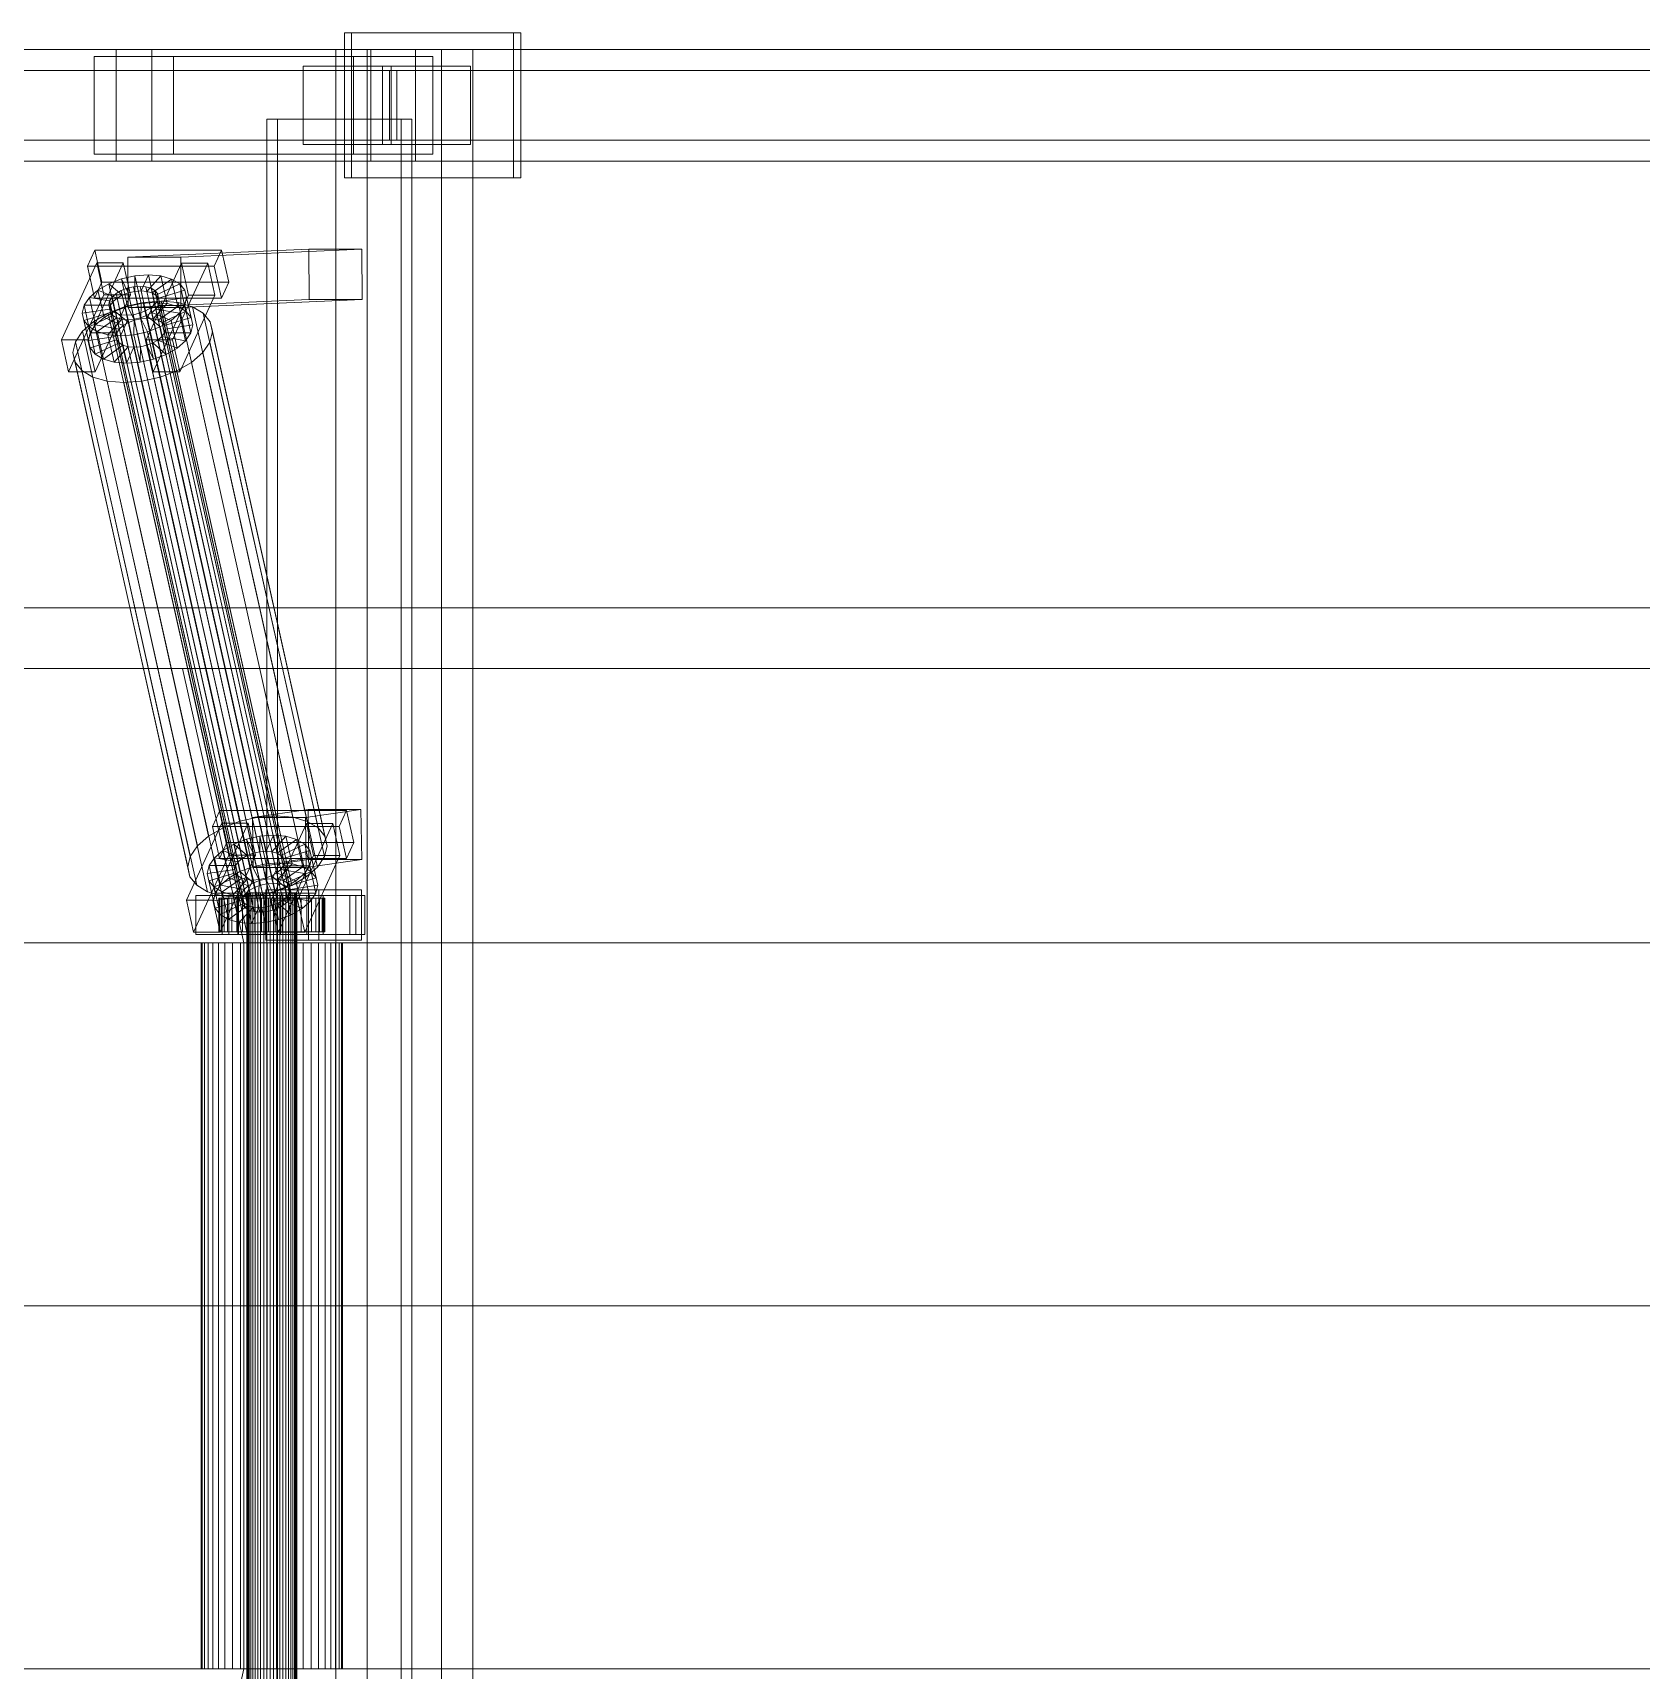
# Model space of a CAD drawing. Header units: millimetres. Extents: x -1970 to 34302, y -65268 to 6837.
# Drawn here: x 4577 to 5153, y -18130 to -17544 of the extents above; entities that cross this region are included whole.
import ezdxf

# ---------------------------------------------------------------- set-up
doc = ezdxf.new("R2010")
doc.units = ezdxf.units.MM
doc.layers.add('superior_C01', color=7, linetype='Continuous', lineweight=0)

msp = doc.modelspace()

# ---------------------------------------------------------------- linework, layer by layer
at = {"layer": 'superior_C01'}
for p, q in [((4749.163, -17544), (4688.532, -17544)), ((4688.532, -17544), (4688.532, -17596)), ((4691.093, -17544), (4688.532, -17544)), ((4691.093, -17596), (4691.093, -17544)), ((4691.093, -17544), (4751.724, -17544)), ((4749.163, -17596), (4749.163, -17544)), ((4749.163, -17544), (4751.724, -17544)), ((4751.724, -17544), (4751.724, -17596)), ((4606.765, -17550), (3469.935, -17550)), ((3482.742, -17550), (4619.572, -17550)), ((4698.015, -17550), (3561.184, -17550)), ((3577.193, -17550), (4714.024, -17550)), ((4627.379, -17552.5), (4598.958, -17552.5)), ((4598.958, -17552.5), (4598.958, -17587.5)), ((4691.809, -17552.5), (4598.958, -17552.5)), ((4606.765, -17550), (4606.765, -17590)), ((4619.572, -17550), (4606.765, -17550)), ((5743.596, -17550), (4606.765, -17550)), ((4619.572, -17590), (4619.572, -17550)), ((4619.572, -17550), (5756.402, -17550)), ((4627.379, -17587.5), (4627.379, -17552.5)), ((4627.379, -17552.5), (4720.23, -17552.5)), ((4723.366, -17550), (4685.471, -17550)), ((4685.471, -17550), (4685.471, -18450)), ((4696.677, -17550), (4685.471, -17550)), ((4691.809, -17587.5), (4691.809, -17552.5)), ((4691.809, -17552.5), (4720.23, -17552.5)), ((4696.677, -18450), (4696.677, -17550)), ((4696.677, -17550), (4734.572, -17550)), ((4698.015, -17550), (4698.015, -17590)), ((4714.024, -17550), (4698.015, -17550)), ((5834.845, -17550), (4698.015, -17550)), ((4714.024, -17590), (4714.024, -17550)), ((4714.024, -17550), (5850.854, -17550)), ((4720.23, -17552.5), (4720.23, -17587.5)), ((4723.366, -18450), (4723.366, -17550)), ((4723.366, -17550), (4734.572, -17550)), ((4734.572, -17550), (4734.572, -18450)), ((4704.689, -17557.5), (3475.008, -17557.5)), ((3477.668, -17557.5), (4707.349, -17557.5)), ((4702.251, -17556), (4673.83, -17556)), ((4673.83, -17556), (4673.83, -17584)), ((4705.277, -17556), (4673.83, -17556)), ((4698.013, -17557.5), (4714.026, -17557.5)), ((4698.013, -17582.5), (4698.013, -17557.5)), ((5741.993, -17557.5), (4698.013, -17557.5)), ((4702.251, -17584), (4702.251, -17556)), ((4702.251, -17556), (4733.698, -17556)), ((4704.689, -17557.5), (4704.689, -17582.5)), ((4707.349, -17557.5), (4704.689, -17557.5)), ((4705.277, -17584), (4705.277, -17556)), ((4705.277, -17556), (4733.698, -17556)), ((4707.349, -17582.5), (4707.349, -17557.5)), ((4714.026, -17557.5), (4714.026, -17582.5)), ((4714.026, -17557.5), (5758.005, -17557.5)), ((4733.698, -17556), (4733.698, -17584)), ((4708.902, -17575), (4660.776, -17575)), ((4660.776, -17575), (4660.776, -18425)), ((4664.618, -17575), (4660.776, -17575)), ((4664.618, -18425), (4664.618, -17575)), ((4664.618, -17575), (4712.744, -17575)), ((4708.902, -18425), (4708.902, -17575)), ((4708.902, -17575), (4712.744, -17575)), ((4712.744, -17575), (4712.744, -18425)), ((3475.008, -17582.5), (4704.689, -17582.5)), ((3477.668, -17582.5), (4707.349, -17582.5)), ((4714.026, -17582.5), (4698.013, -17582.5)), ((4698.013, -17582.5), (5741.993, -17582.5)), ((4704.689, -17582.5), (4707.349, -17582.5)), ((4714.026, -17582.5), (5758.005, -17582.5)), ((4598.958, -17587.5), (4627.379, -17587.5)), ((4691.809, -17587.5), (4598.958, -17587.5)), ((4720.23, -17587.5), (4627.379, -17587.5)), ((4673.83, -17584), (4702.251, -17584)), ((4673.83, -17584), (4705.277, -17584)), ((4720.23, -17587.5), (4691.809, -17587.5)), ((4733.698, -17584), (4702.251, -17584)), ((4733.698, -17584), (4705.277, -17584)), ((3469.935, -17590), (4606.765, -17590)), ((3482.742, -17590), (4619.572, -17590)), ((3561.184, -17590), (4698.015, -17590)), ((3577.193, -17590), (4714.024, -17590)), ((4606.765, -17590), (4619.572, -17590)), ((4606.765, -17590), (5743.596, -17590)), ((4619.572, -17590), (5756.402, -17590)), ((4698.015, -17590), (4714.024, -17590)), ((4698.015, -17590), (5834.845, -17590)), ((4714.024, -17590), (5850.854, -17590)), ((4688.532, -17596), (4749.163, -17596)), ((4688.532, -17596), (4691.093, -17596)), ((4751.724, -17596), (4691.093, -17596)), ((4751.724, -17596), (4749.163, -17596)), ((4599.118, -17621.857), (4596.489, -17627.592)), ((4601.676, -17633.325), (4599.118, -17621.857)), ((4599.118, -17621.857), (4644.592, -17621.914)), ((4675.866, -17621.488), (4610.99, -17624.356)), ((4629.937, -17624.356), (4694.813, -17621.488)), ((4641.962, -17627.65), (4644.592, -17621.914)), ((4644.592, -17621.914), (4647.15, -17633.382)), ((4675.947, -17639.486), (4675.866, -17621.488)), ((4675.866, -17621.488), (4694.813, -17621.488)), ((4694.813, -17621.488), (4694.894, -17639.486)), ((4599.857, -17626.449), (4587.237, -17653.98)), ((4641.962, -17627.65), (4596.489, -17627.592)), ((4596.489, -17627.592), (4599.047, -17639.061)), ((4596.71, -17653.992), (4609.331, -17626.461)), ((4602.415, -17637.917), (4599.857, -17626.449)), ((4599.857, -17626.449), (4609.331, -17626.461)), ((4609.331, -17626.461), (4611.889, -17637.929)), ((4629.937, -17624.356), (4610.99, -17624.356)), ((4610.99, -17624.356), (4611.072, -17642.354)), ((4630.173, -17626.487), (4617.552, -17654.019)), ((4627.026, -17654.031), (4639.646, -17626.499)), ((4630.019, -17642.354), (4629.937, -17624.356)), ((4632.731, -17637.955), (4630.173, -17626.487)), ((4630.173, -17626.487), (4639.646, -17626.499)), ((4639.646, -17626.499), (4642.204, -17637.967)), ((4644.52, -17639.118), (4641.962, -17627.65)), ((4599.047, -17639.061), (4601.676, -17633.325)), ((4600.271, -17636.164), (4604.166, -17633.91)), ((4647.15, -17633.382), (4601.676, -17633.325)), ((4604.166, -17633.91), (4608.688, -17632.183)), ((4604.166, -17633.91), (4609.006, -17637.975)), ((4606.358, -17643.74), (4604.166, -17633.91)), ((4608.64, -17636.336), (4610.782, -17635.518)), ((4608.688, -17632.183), (4613.528, -17631.1)), ((4608.688, -17632.183), (4611.147, -17637.157)), ((4610.88, -17642.013), (4608.688, -17632.183)), ((4610.782, -17635.518), (4613.075, -17635.005)), ((4658.471, -17849.317), (4610.782, -17635.518)), ((4613.075, -17635.005), (4615.362, -17634.832)), ((4660.764, -17848.804), (4613.075, -17635.005)), ((4613.528, -17631.1), (4613.44, -17636.643)), ((4613.528, -17631.1), (4618.357, -17630.735)), ((4615.72, -17640.93), (4613.528, -17631.1)), ((4615.362, -17634.832), (4617.488, -17635.011)), ((4663.051, -17848.631), (4615.362, -17634.832)), ((4618.357, -17630.735), (4615.728, -17636.47)), ((4617.488, -17635.011), (4619.308, -17635.529)), ((4665.177, -17848.809), (4617.488, -17635.011)), ((4622.845, -17631.112), (4617.854, -17636.649)), ((4620.549, -17640.564), (4618.357, -17630.735)), ((4618.357, -17630.735), (4622.845, -17631.112)), ((4619.308, -17635.529), (4620.698, -17636.352)), ((4666.997, -17849.328), (4619.308, -17635.529)), ((4626.687, -17632.206), (4619.674, -17637.167)), ((4629.621, -17633.943), (4621.063, -17637.99)), ((4625.038, -17640.942), (4622.845, -17631.112)), ((4622.845, -17631.112), (4626.687, -17632.206)), ((4628.88, -17642.036), (4626.687, -17632.206)), ((4626.687, -17632.206), (4629.621, -17633.943)), ((4631.814, -17643.772), (4629.621, -17633.943)), ((4629.621, -17633.943), (4631.447, -17636.203)), ((4647.15, -17633.382), (4644.52, -17639.118)), ((4589.795, -17665.449), (4602.415, -17637.917)), ((4594.682, -17644.431), (4595.361, -17641.61)), ((4595.361, -17641.61), (4597.268, -17638.79)), ((4595.361, -17641.61), (4604.835, -17641.622)), ((4597.554, -17651.44), (4595.361, -17641.61)), ((4597.268, -17638.79), (4600.271, -17636.164)), ((4597.268, -17638.79), (4605.738, -17640.286)), ((4599.46, -17648.62), (4597.268, -17638.79)), ((4599.047, -17639.061), (4644.52, -17639.118)), ((4611.889, -17637.929), (4599.268, -17665.461)), ((4600.271, -17636.164), (4607.16, -17639.042)), ((4602.463, -17645.994), (4600.271, -17636.164)), ((4611.889, -17637.929), (4602.415, -17637.917)), ((4604.148, -17641.32), (4604.47, -17639.983)), ((4604.429, -17642.566), (4604.148, -17641.32)), ((4651.837, -17855.119), (4604.148, -17641.32)), ((4604.47, -17639.983), (4605.373, -17638.648)), ((4652.159, -17853.782), (4604.47, -17639.983)), ((4604.835, -17641.622), (4604.513, -17642.958)), ((4605.738, -17640.286), (4604.835, -17641.622)), ((4604.835, -17641.622), (4607.028, -17651.452)), ((4605.373, -17638.648), (4606.795, -17637.404)), ((4653.062, -17852.446), (4605.373, -17638.648)), ((4607.16, -17639.042), (4605.738, -17640.286)), ((4605.738, -17640.286), (4607.931, -17650.116)), ((4606.795, -17637.404), (4608.64, -17636.336)), ((4654.484, -17851.202), (4606.795, -17637.404)), ((4609.006, -17637.975), (4607.16, -17639.042)), ((4607.16, -17639.042), (4609.353, -17648.872)), ((4656.329, -17850.135), (4608.64, -17636.336)), ((4611.147, -17637.157), (4609.006, -17637.975)), ((4609.006, -17637.975), (4611.198, -17647.804)), ((4610.037, -17642.107), (4616.507, -17640.659)), ((4615.72, -17640.93), (4610.88, -17642.013)), ((4675.947, -17639.486), (4611.072, -17642.354)), ((4613.44, -17636.643), (4611.147, -17637.157)), ((4611.147, -17637.157), (4613.34, -17646.986)), ((4615.728, -17636.47), (4613.44, -17636.643)), ((4613.44, -17636.643), (4615.633, -17646.473)), ((4615.633, -17646.473), (4615.72, -17640.93)), ((4620.549, -17640.564), (4615.72, -17640.93)), ((4615.728, -17636.47), (4617.92, -17646.3)), ((4617.854, -17636.649), (4615.728, -17636.47)), ((4616.507, -17640.659), (4622.963, -17640.17)), ((4657.619, -17824.968), (4616.507, -17640.659)), ((4617.854, -17636.649), (4620.046, -17646.479)), ((4619.674, -17637.167), (4617.854, -17636.649)), ((4617.92, -17646.3), (4620.549, -17640.564)), ((4620.619, -17641.341), (4619.197, -17642.585)), ((4619.674, -17637.167), (4621.866, -17646.997)), ((4621.063, -17637.99), (4619.674, -17637.167)), ((4620.046, -17646.479), (4625.038, -17640.942)), ((4620.11, -17665.487), (4632.731, -17637.955)), ((4625.038, -17640.942), (4620.549, -17640.564)), ((4621.522, -17640.005), (4620.619, -17641.341)), ((4668.308, -17855.139), (4620.619, -17641.341)), ((4620.698, -17636.352), (4621.563, -17637.422)), ((4668.387, -17850.15), (4620.698, -17636.352)), ((4620.985, -17642.979), (4621.887, -17641.643)), ((4621.063, -17637.99), (4623.256, -17647.82)), ((4621.928, -17639.061), (4621.063, -17637.99)), ((4621.844, -17638.668), (4621.522, -17640.005)), ((4621.522, -17640.005), (4669.211, -17853.804)), ((4621.563, -17637.422), (4621.844, -17638.668)), ((4669.252, -17851.221), (4621.563, -17637.422)), ((4669.533, -17852.467), (4621.844, -17638.668)), ((4621.887, -17641.643), (4622.209, -17640.307)), ((4621.887, -17641.643), (4631.361, -17641.655)), ((4624.08, -17651.473), (4621.887, -17641.643)), ((4631.447, -17636.203), (4621.928, -17639.061)), ((4621.928, -17639.061), (4624.121, -17648.891)), ((4622.209, -17640.307), (4621.928, -17639.061)), ((4632.041, -17638.834), (4622.209, -17640.307)), ((4622.209, -17640.307), (4624.402, -17650.137)), ((4622.963, -17640.17), (4628.963, -17640.674)), ((4664.074, -17824.479), (4622.963, -17640.17)), ((4628.88, -17642.036), (4625.038, -17640.942)), ((4628.963, -17640.674), (4634.1, -17642.137)), ((4670.075, -17824.984), (4628.963, -17640.674)), ((4631.361, -17641.655), (4629.455, -17644.475)), ((4642.204, -17637.967), (4629.584, -17665.499)), ((4694.894, -17639.486), (4630.019, -17642.354)), ((4632.041, -17638.834), (4631.361, -17641.655)), ((4631.361, -17641.655), (4633.554, -17651.485)), ((4633.64, -17646.033), (4631.447, -17636.203)), ((4631.447, -17636.203), (4632.041, -17638.834)), ((4634.233, -17648.664), (4632.041, -17638.834)), ((4642.204, -17637.967), (4632.731, -17637.955)), ((4694.894, -17639.486), (4675.947, -17639.486)), ((4594.682, -17644.431), (4604.513, -17642.958)), ((4595.275, -17647.062), (4594.682, -17644.431)), ((4596.874, -17654.261), (4594.682, -17644.431)), ((4594.77, -17650.939), (4598.785, -17647.428)), ((4595.275, -17647.062), (4604.794, -17644.204)), ((4597.101, -17649.322), (4595.275, -17647.062)), ((4597.468, -17656.892), (4595.275, -17647.062)), ((4597.101, -17649.322), (4605.659, -17645.275)), ((4598.785, -17647.428), (4603.992, -17644.416)), ((4639.896, -17831.737), (4598.785, -17647.428)), ((4602.463, -17645.994), (4599.46, -17648.62)), ((4600.035, -17651.059), (4607.049, -17646.098)), ((4606.358, -17643.74), (4602.463, -17645.994)), ((4609.353, -17648.872), (4602.463, -17645.994)), ((4603.877, -17652.153), (4608.869, -17646.616)), ((4603.992, -17644.416), (4610.037, -17642.107)), ((4645.103, -17828.725), (4603.992, -17644.416)), ((4605.294, -17643.637), (4604.429, -17642.566)), ((4652.118, -17856.365), (4604.429, -17642.566)), ((4604.513, -17642.958), (4604.794, -17644.204)), ((4604.513, -17642.958), (4606.706, -17652.788)), ((4604.794, -17644.204), (4605.659, -17645.275)), ((4604.794, -17644.204), (4606.987, -17654.034)), ((4606.683, -17644.459), (4605.294, -17643.637)), ((4652.983, -17857.435), (4605.294, -17643.637)), ((4605.659, -17645.275), (4607.049, -17646.098)), ((4605.659, -17645.275), (4607.852, -17655.105)), ((4610.88, -17642.013), (4606.358, -17643.74)), ((4611.198, -17647.804), (4606.358, -17643.74)), ((4608.503, -17644.978), (4606.683, -17644.459)), ((4654.373, -17858.258), (4606.683, -17644.459)), ((4607.049, -17646.098), (4608.869, -17646.616)), ((4607.049, -17646.098), (4609.241, -17655.927)), ((4608.366, -17652.53), (4610.995, -17646.795)), ((4610.63, -17645.156), (4608.503, -17644.978)), ((4656.193, -17858.776), (4608.503, -17644.978)), ((4608.869, -17646.616), (4610.995, -17646.795)), ((4608.869, -17646.616), (4611.061, -17656.446)), ((4651.148, -17826.416), (4610.037, -17642.107)), ((4612.917, -17644.983), (4610.63, -17645.156)), ((4658.319, -17858.955), (4610.63, -17645.156)), ((4613.34, -17646.986), (4610.88, -17642.013)), ((4610.995, -17646.795), (4613.282, -17646.622)), ((4610.995, -17646.795), (4613.188, -17656.624)), ((4611.072, -17642.354), (4630.019, -17642.354)), ((4611.198, -17647.804), (4613.34, -17646.986)), ((4615.21, -17644.47), (4612.917, -17644.983)), ((4660.606, -17858.782), (4612.917, -17644.983)), ((4613.195, -17652.165), (4613.282, -17646.622)), ((4613.282, -17646.622), (4615.575, -17646.108)), ((4613.282, -17646.622), (4615.475, -17656.451)), ((4613.34, -17646.986), (4615.633, -17646.473)), ((4617.352, -17643.652), (4615.21, -17644.47)), ((4662.899, -17858.269), (4615.21, -17644.47)), ((4615.575, -17646.108), (4617.717, -17645.29)), ((4618.035, -17651.082), (4615.575, -17646.108)), ((4615.575, -17646.108), (4617.768, -17655.938)), ((4615.633, -17646.473), (4617.92, -17646.3)), ((4619.197, -17642.585), (4617.352, -17643.652)), ((4665.041, -17857.451), (4617.352, -17643.652)), ((4617.717, -17645.29), (4619.562, -17644.223)), ((4622.557, -17649.355), (4617.717, -17645.29)), ((4617.717, -17645.29), (4619.91, -17655.12)), ((4617.92, -17646.3), (4620.046, -17646.479)), ((4666.886, -17856.383), (4619.197, -17642.585)), ((4619.562, -17644.223), (4620.985, -17642.979)), ((4626.452, -17647.101), (4619.562, -17644.223)), ((4619.562, -17644.223), (4621.755, -17654.053)), ((4620.046, -17646.479), (4621.866, -17646.997)), ((4629.455, -17644.475), (4620.985, -17642.979)), ((4620.985, -17642.979), (4623.177, -17652.809)), ((4621.866, -17646.997), (4628.88, -17642.036)), ((4621.866, -17646.997), (4623.256, -17647.82)), ((4626.452, -17647.101), (4622.557, -17649.355)), ((4623.256, -17647.82), (4631.814, -17643.772)), ((4624.121, -17648.891), (4633.64, -17646.033)), ((4629.455, -17644.475), (4626.452, -17647.101)), ((4628.644, -17656.931), (4626.452, -17647.101)), ((4631.814, -17643.772), (4628.88, -17642.036)), ((4631.647, -17654.305), (4629.455, -17644.475)), ((4633.64, -17646.033), (4631.814, -17643.772)), ((4634.233, -17648.664), (4633.64, -17646.033)), ((4634.1, -17642.137), (4638.022, -17644.459)), ((4675.211, -17826.446), (4634.1, -17642.137)), ((4638.022, -17644.459), (4640.463, -17647.481)), ((4679.133, -17828.768), (4638.022, -17644.459)), ((4640.463, -17647.481), (4641.256, -17650.998)), ((4681.574, -17831.79), (4640.463, -17647.481)), ((4592.222, -17654.709), (4594.77, -17650.939)), ((4635.882, -17835.248), (4594.77, -17650.939)), ((4597.554, -17651.44), (4596.874, -17654.261)), ((4606.706, -17652.788), (4596.874, -17654.261)), ((4600.035, -17651.059), (4597.101, -17649.322)), ((4599.294, -17659.152), (4597.101, -17649.322)), ((4599.46, -17648.62), (4597.554, -17651.44)), ((4607.028, -17651.452), (4597.554, -17651.44)), ((4607.931, -17650.116), (4599.46, -17648.62)), ((4603.877, -17652.153), (4600.035, -17651.059)), ((4602.228, -17660.889), (4600.035, -17651.059)), ((4608.366, -17652.53), (4603.877, -17652.153)), ((4606.07, -17661.983), (4603.877, -17652.153)), ((4606.706, -17652.788), (4607.028, -17651.452)), ((4606.987, -17654.034), (4606.706, -17652.788)), ((4607.028, -17651.452), (4607.931, -17650.116)), ((4607.931, -17650.116), (4609.353, -17648.872)), ((4613.195, -17652.165), (4608.366, -17652.53)), ((4610.558, -17662.36), (4608.366, -17652.53)), ((4609.353, -17648.872), (4611.198, -17647.804)), ((4618.035, -17651.082), (4613.195, -17652.165)), ((4615.387, -17661.995), (4613.195, -17652.165)), ((4622.557, -17649.355), (4618.035, -17651.082)), ((4620.228, -17660.912), (4618.035, -17651.082)), ((4623.177, -17652.809), (4621.755, -17654.053)), ((4624.749, -17659.184), (4622.557, -17649.355)), ((4624.08, -17651.473), (4623.177, -17652.809)), ((4623.177, -17652.809), (4631.647, -17654.305)), ((4623.256, -17647.82), (4624.121, -17648.891)), ((4624.402, -17650.137), (4624.08, -17651.473)), ((4633.554, -17651.485), (4624.08, -17651.473)), ((4624.121, -17648.891), (4624.402, -17650.137)), ((4624.402, -17650.137), (4634.233, -17648.664)), ((4631.647, -17654.305), (4633.554, -17651.485)), ((4633.554, -17651.485), (4634.233, -17648.664)), ((4641.256, -17650.998), (4640.348, -17654.769)), ((4682.368, -17835.307), (4641.256, -17650.998)), ((4596.71, -17653.992), (4587.237, -17653.98)), ((4587.237, -17653.98), (4589.795, -17665.449)), ((4591.313, -17658.48), (4592.222, -17654.709)), ((4592.107, -17661.997), (4591.313, -17658.48)), ((4632.425, -17842.789), (4591.313, -17658.48)), ((4633.333, -17839.018), (4592.222, -17654.709)), ((4599.268, -17665.461), (4596.71, -17653.992)), ((4596.874, -17654.261), (4597.468, -17656.892)), ((4606.987, -17654.034), (4597.468, -17656.892)), ((4597.468, -17656.892), (4599.294, -17659.152)), ((4607.852, -17655.105), (4599.294, -17659.152)), ((4599.294, -17659.152), (4602.228, -17660.889)), ((4609.241, -17655.927), (4602.228, -17660.889)), ((4611.061, -17656.446), (4606.07, -17661.983)), ((4607.852, -17655.105), (4606.987, -17654.034)), ((4609.241, -17655.927), (4607.852, -17655.105)), ((4611.061, -17656.446), (4609.241, -17655.927)), ((4613.188, -17656.624), (4610.558, -17662.36)), ((4613.188, -17656.624), (4611.061, -17656.446)), ((4615.475, -17656.451), (4613.188, -17656.624)), ((4615.475, -17656.451), (4615.387, -17661.995)), ((4617.768, -17655.938), (4615.475, -17656.451)), ((4627.026, -17654.031), (4617.552, -17654.019)), ((4617.552, -17654.019), (4620.11, -17665.487)), ((4619.91, -17655.12), (4617.768, -17655.938)), ((4617.768, -17655.938), (4620.228, -17660.912)), ((4621.755, -17654.053), (4619.91, -17655.12)), ((4619.91, -17655.12), (4624.749, -17659.184)), ((4620.228, -17660.912), (4624.749, -17659.184)), ((4621.755, -17654.053), (4628.644, -17656.931)), ((4624.749, -17659.184), (4628.644, -17656.931)), ((4629.584, -17665.499), (4627.026, -17654.031)), ((4628.644, -17656.931), (4631.647, -17654.305)), ((4637.799, -17658.539), (4633.785, -17662.05)), ((4640.348, -17654.769), (4637.799, -17658.539)), ((4678.911, -17842.848), (4637.799, -17658.539)), ((4640.348, -17654.769), (4681.459, -17839.078)), ((4594.548, -17665.019), (4592.107, -17661.997)), ((4633.218, -17846.306), (4592.107, -17661.997)), ((4598.47, -17667.341), (4594.548, -17665.019)), ((4635.659, -17849.328), (4594.548, -17665.019)), ((4602.228, -17660.889), (4606.07, -17661.983)), ((4606.07, -17661.983), (4610.558, -17662.36)), ((4610.558, -17662.36), (4615.387, -17661.995)), ((4615.387, -17661.995), (4620.228, -17660.912)), ((4628.578, -17665.062), (4622.533, -17667.371)), ((4633.785, -17662.05), (4628.578, -17665.062)), ((4669.689, -17849.371), (4628.578, -17665.062)), ((4674.896, -17846.359), (4633.785, -17662.05)), ((4589.795, -17665.449), (4599.268, -17665.461)), ((4603.606, -17668.803), (4598.47, -17667.341)), ((4639.581, -17851.65), (4598.47, -17667.341)), ((4609.607, -17669.308), (4603.606, -17668.803)), ((4644.718, -17853.113), (4603.606, -17668.803)), ((4616.062, -17668.819), (4609.607, -17669.308)), ((4650.718, -17853.617), (4609.607, -17669.308)), ((4622.533, -17667.371), (4616.062, -17668.819)), ((4657.173, -17853.128), (4616.062, -17668.819)), ((4620.11, -17665.487), (4629.584, -17665.499)), ((4663.644, -17851.68), (4622.533, -17667.371)), ((2012.494, -17750), (11002.451, -17750)), ((11004.06, -17750), (2014.103, -17750)), ((3701.638, -17771.702), (4630.585, -17771.702)), ((4632.496, -17771.702), (3703.55, -17771.702)), ((4630.585, -17771.702), (4652.511, -17870)), ((4630.585, -17771.702), (4632.496, -17771.702)), ((4630.585, -17771.702), (5559.532, -17771.702)), ((4654.422, -17870), (4632.496, -17771.702)), ((5561.443, -17771.702), (4632.496, -17771.702)), ((4643.884, -17822.549), (4641.255, -17828.285)), ((4646.442, -17834.017), (4643.884, -17822.549)), ((4643.884, -17822.549), (4689.357, -17822.606)), ((4675.547, -17822.189), (4655.664, -17825.057)), ((4674.611, -17825.057), (4694.493, -17822.189)), ((4675.813, -17840.17), (4675.547, -17822.189)), ((4675.547, -17822.189), (4694.493, -17822.189)), ((4686.728, -17828.342), (4689.357, -17822.606)), ((4689.357, -17822.606), (4691.915, -17834.074)), ((4694.493, -17822.189), (4694.759, -17840.17)), ((4644.623, -17827.141), (4632.003, -17854.673)), ((4645.103, -17828.725), (4639.896, -17831.737)), ((4686.728, -17828.342), (4641.255, -17828.285)), ((4641.255, -17828.285), (4643.813, -17839.753)), ((4641.476, -17854.685), (4654.096, -17827.153)), ((4647.181, -17838.609), (4644.623, -17827.141)), ((4644.623, -17827.141), (4654.096, -17827.153)), ((4651.148, -17826.416), (4645.103, -17828.725)), ((4657.619, -17824.968), (4651.148, -17826.416)), ((4654.096, -17827.153), (4656.654, -17838.621)), ((4674.611, -17825.057), (4655.664, -17825.057)), ((4655.664, -17825.057), (4655.93, -17843.038)), ((4664.074, -17824.479), (4657.619, -17824.968)), ((4674.938, -17827.179), (4662.318, -17854.711)), ((4670.075, -17824.984), (4664.074, -17824.479)), ((4675.211, -17826.446), (4670.075, -17824.984)), ((4671.792, -17854.723), (4684.412, -17827.191)), ((4674.877, -17843.038), (4674.611, -17825.057)), ((4677.496, -17838.647), (4674.938, -17827.179)), ((4674.938, -17827.179), (4684.412, -17827.191)), ((4679.133, -17828.768), (4675.211, -17826.446)), ((4681.574, -17831.79), (4679.133, -17828.768)), ((4684.412, -17827.191), (4686.97, -17838.659)), ((4689.286, -17839.81), (4686.728, -17828.342)), ((4635.882, -17835.248), (4633.333, -17839.018)), ((4639.896, -17831.737), (4635.882, -17835.248)), ((4643.813, -17839.753), (4646.442, -17834.017)), ((4645.036, -17836.856), (4648.932, -17834.603)), ((4691.915, -17834.074), (4646.442, -17834.017)), ((4648.932, -17834.603), (4653.453, -17832.875)), ((4648.932, -17834.603), (4653.771, -17838.667)), ((4651.124, -17844.433), (4648.932, -17834.603)), ((4653.453, -17832.875), (4658.294, -17831.792)), ((4653.453, -17832.875), (4655.913, -17837.849)), ((4655.646, -17842.705), (4653.453, -17832.875)), ((4658.294, -17831.792), (4658.206, -17837.336)), ((4658.294, -17831.792), (4663.122, -17831.427)), ((4660.486, -17841.622), (4658.294, -17831.792)), ((4663.122, -17831.427), (4660.493, -17837.163)), ((4667.611, -17831.804), (4662.619, -17837.341)), ((4665.315, -17841.257), (4663.122, -17831.427)), ((4663.122, -17831.427), (4667.611, -17831.804)), ((4671.453, -17832.898), (4664.439, -17837.86)), ((4674.387, -17834.635), (4665.829, -17838.682)), ((4669.804, -17841.634), (4667.611, -17831.804)), ((4667.611, -17831.804), (4671.453, -17832.898)), ((4673.646, -17842.728), (4671.453, -17832.898)), ((4671.453, -17832.898), (4674.387, -17834.635)), ((4676.58, -17844.465), (4674.387, -17834.635)), ((4674.387, -17834.635), (4676.213, -17836.895)), ((4681.459, -17839.078), (4682.368, -17835.307)), ((4682.368, -17835.307), (4681.574, -17831.79)), ((4691.915, -17834.074), (4689.286, -17839.81)), ((4633.333, -17839.018), (4632.425, -17842.789)), ((4634.561, -17866.141), (4647.181, -17838.609)), ((4640.127, -17842.302), (4642.033, -17839.482)), ((4642.033, -17839.482), (4645.036, -17836.856)), ((4642.033, -17839.482), (4650.504, -17840.978)), ((4644.226, -17849.312), (4642.033, -17839.482)), ((4643.813, -17839.753), (4689.286, -17839.81)), ((4656.654, -17838.621), (4644.034, -17866.153)), ((4645.036, -17836.856), (4651.926, -17839.734)), ((4647.229, -17846.686), (4645.036, -17836.856)), ((4656.654, -17838.621), (4647.181, -17838.609)), ((4650.504, -17840.978), (4649.601, -17842.314)), ((4651.926, -17839.734), (4650.504, -17840.978)), ((4650.504, -17840.978), (4652.696, -17850.808)), ((4653.771, -17838.667), (4651.926, -17839.734)), ((4651.926, -17839.734), (4654.119, -17849.564)), ((4655.913, -17837.849), (4653.771, -17838.667)), ((4653.771, -17838.667), (4655.964, -17848.497)), ((4658.206, -17837.336), (4655.913, -17837.849)), ((4655.913, -17837.849), (4658.106, -17847.679)), ((4675.813, -17840.17), (4655.93, -17843.038)), ((4660.493, -17837.163), (4658.206, -17837.336)), ((4658.206, -17837.336), (4660.398, -17847.165)), ((4665.315, -17841.257), (4660.486, -17841.622)), ((4660.493, -17837.163), (4662.686, -17846.992)), ((4662.619, -17837.341), (4660.493, -17837.163)), ((4662.619, -17837.341), (4664.812, -17847.171)), ((4664.439, -17837.86), (4662.619, -17837.341)), ((4662.686, -17846.992), (4665.315, -17841.257)), ((4664.439, -17837.86), (4666.632, -17847.689)), ((4665.829, -17838.682), (4664.439, -17837.86)), ((4664.876, -17866.179), (4677.496, -17838.647)), ((4669.804, -17841.634), (4665.315, -17841.257)), ((4665.829, -17838.682), (4668.022, -17848.512)), ((4666.694, -17839.753), (4665.829, -17838.682)), ((4666.653, -17842.335), (4666.975, -17840.999)), ((4676.213, -17836.895), (4666.694, -17839.753)), ((4666.694, -17839.753), (4668.887, -17849.583)), ((4666.975, -17840.999), (4666.694, -17839.753)), ((4676.806, -17839.526), (4666.975, -17840.999)), ((4666.975, -17840.999), (4669.168, -17850.829)), ((4686.97, -17838.659), (4674.35, -17866.191)), ((4694.759, -17840.17), (4674.877, -17843.038)), ((4694.759, -17840.17), (4675.813, -17840.17)), ((4676.806, -17839.526), (4676.127, -17842.347)), ((4678.406, -17846.725), (4676.213, -17836.895)), ((4676.213, -17836.895), (4676.806, -17839.526)), ((4678.999, -17849.356), (4676.806, -17839.526)), ((4686.97, -17838.659), (4677.496, -17838.647)), ((4678.911, -17842.848), (4681.459, -17839.078)), ((4632.425, -17842.789), (4633.218, -17846.306)), ((4633.218, -17846.306), (4635.659, -17849.328)), ((4639.448, -17845.123), (4640.127, -17842.302)), ((4639.448, -17845.123), (4649.279, -17843.65)), ((4640.041, -17847.754), (4639.448, -17845.123)), ((4641.64, -17854.953), (4639.448, -17845.123)), ((4640.041, -17847.754), (4649.56, -17844.897)), ((4640.127, -17842.302), (4649.601, -17842.314)), ((4642.32, -17852.132), (4640.127, -17842.302)), ((4641.867, -17850.015), (4650.425, -17845.967)), ((4647.229, -17846.686), (4644.226, -17849.312)), ((4644.801, -17851.751), (4651.815, -17846.79)), ((4651.124, -17844.433), (4647.229, -17846.686)), ((4654.119, -17849.564), (4647.229, -17846.686)), ((4649.601, -17842.314), (4649.279, -17843.65)), ((4649.279, -17843.65), (4649.56, -17844.897)), ((4649.279, -17843.65), (4651.471, -17853.48)), ((4649.56, -17844.897), (4650.425, -17845.967)), ((4649.56, -17844.897), (4651.752, -17854.726)), ((4649.601, -17842.314), (4651.793, -17852.144)), ((4650.425, -17845.967), (4651.815, -17846.79)), ((4650.425, -17845.967), (4652.617, -17855.797)), ((4655.646, -17842.705), (4651.124, -17844.433)), ((4655.964, -17848.497), (4651.124, -17844.433)), ((4651.815, -17846.79), (4653.635, -17847.308)), ((4651.815, -17846.79), (4654.007, -17856.62)), ((4660.486, -17841.622), (4655.646, -17842.705)), ((4658.106, -17847.679), (4655.646, -17842.705)), ((4655.93, -17843.038), (4674.877, -17843.038)), ((4658.048, -17847.314), (4660.341, -17846.801)), ((4658.106, -17847.679), (4660.398, -17847.165)), ((4660.341, -17846.801), (4662.483, -17845.983)), ((4662.801, -17851.774), (4660.341, -17846.801)), ((4660.341, -17846.801), (4662.533, -17856.631)), ((4660.398, -17847.165), (4660.486, -17841.622)), ((4660.398, -17847.165), (4662.686, -17846.992)), ((4662.483, -17845.983), (4664.328, -17844.915)), ((4667.322, -17850.047), (4662.483, -17845.983)), ((4662.483, -17845.983), (4664.675, -17855.812)), ((4662.686, -17846.992), (4664.812, -17847.171)), ((4664.328, -17844.915), (4665.75, -17843.671)), ((4671.217, -17847.793), (4664.328, -17844.915)), ((4664.328, -17844.915), (4666.52, -17854.745)), ((4664.812, -17847.171), (4669.804, -17841.634)), ((4664.812, -17847.171), (4666.632, -17847.689)), ((4665.75, -17843.671), (4666.653, -17842.335)), ((4674.221, -17845.167), (4665.75, -17843.671)), ((4665.75, -17843.671), (4667.943, -17853.501)), ((4666.632, -17847.689), (4673.646, -17842.728)), ((4666.653, -17842.335), (4676.127, -17842.347)), ((4668.846, -17852.165), (4666.653, -17842.335)), ((4668.022, -17848.512), (4676.58, -17844.465)), ((4668.887, -17849.583), (4678.406, -17846.725)), ((4669.689, -17849.371), (4674.896, -17846.359)), ((4673.646, -17842.728), (4669.804, -17841.634)), ((4674.221, -17845.167), (4671.217, -17847.793)), ((4676.58, -17844.465), (4673.646, -17842.728)), ((4676.127, -17842.347), (4674.221, -17845.167)), ((4676.413, -17854.997), (4674.221, -17845.167)), ((4674.896, -17846.359), (4678.911, -17842.848)), ((4676.127, -17842.347), (4678.319, -17852.177)), ((4678.406, -17846.725), (4676.58, -17844.465)), ((4678.999, -17849.356), (4678.406, -17846.725)), ((4644.77, -17853), (4635.296, -17853)), ((4635.296, -17853), (4635.296, -17867)), ((4650.665, -17853), (4635.296, -17853)), ((4635.659, -17849.328), (4639.581, -17851.65)), ((4639.581, -17851.65), (4644.718, -17853.113)), ((4641.867, -17850.015), (4640.041, -17847.754)), ((4642.234, -17857.584), (4640.041, -17847.754)), ((4642.32, -17852.132), (4641.64, -17854.953)), ((4644.801, -17851.751), (4641.867, -17850.015)), ((4644.059, -17859.844), (4641.867, -17850.015)), ((4644.226, -17849.312), (4642.32, -17852.132)), ((4651.793, -17852.144), (4642.32, -17852.132)), ((4652.696, -17850.808), (4644.226, -17849.312)), ((4644.77, -17867), (4644.77, -17853)), ((4644.77, -17853), (4660.138, -17853)), ((4648.643, -17852.845), (4644.801, -17851.751)), ((4646.993, -17861.581), (4644.801, -17851.751)), ((4692.655, -17853), (4647.182, -17853)), ((4647.182, -17853), (4647.182, -17867)), ((4650.384, -17853), (4647.182, -17853)), ((4648.643, -17852.845), (4653.635, -17847.308)), ((4653.131, -17853.223), (4648.643, -17852.845)), ((4650.836, -17862.675), (4648.643, -17852.845)), ((4650.384, -17867), (4650.384, -17853)), ((4650.384, -17853), (4695.857, -17853)), ((4650.665, -17867), (4650.665, -17853)), ((4650.665, -17853), (4660.138, -17853)), ((4651.471, -17853.48), (4651.793, -17852.144)), ((4651.793, -17852.144), (4652.696, -17850.808)), ((4653.062, -17852.446), (4652.159, -17853.782)), ((4652.696, -17850.808), (4654.119, -17849.564)), ((4654.484, -17851.202), (4653.062, -17852.446)), ((4653.131, -17853.223), (4655.761, -17847.487)), ((4657.96, -17852.857), (4653.131, -17853.223)), ((4653.73, -17852), (4653.573, -17852)), ((4653.573, -17852), (4654.029, -17852)), ((4653.573, -18148), (4653.573, -17852)), ((4653.635, -17847.308), (4655.761, -17847.487)), ((4653.635, -17847.308), (4655.827, -17857.138)), ((4654.488, -17852), (4653.73, -17852)), ((4653.73, -18148), (4653.73, -17852)), ((4654.029, -17852), (4655.065, -17852)), ((4654.029, -18148), (4654.029, -17852)), ((4654.119, -17849.564), (4655.964, -17848.497)), ((4656.329, -17850.135), (4654.484, -17851.202)), ((4655.796, -17852), (4654.488, -17852)), ((4654.488, -18148), (4654.488, -17852)), ((4655.065, -17852), (4656.612, -17852)), ((4655.065, -18148), (4655.065, -17852)), ((4655.761, -17847.487), (4658.048, -17847.314)), ((4655.761, -17847.487), (4657.953, -17857.317)), ((4657.565, -17852), (4655.796, -17852)), ((4655.796, -18148), (4655.796, -17852)), ((4655.964, -17848.497), (4658.106, -17847.679)), ((4658.471, -17849.317), (4656.329, -17850.135)), ((4656.612, -17852), (4658.563, -17852)), ((4656.612, -18148), (4656.612, -17852)), ((4657.173, -17853.128), (4663.644, -17851.68)), ((4659.673, -17852), (4657.565, -17852)), ((4657.565, -18148), (4657.565, -17852)), ((4657.96, -17852.857), (4658.048, -17847.314)), ((4662.801, -17851.774), (4657.96, -17852.857)), ((4660.153, -17862.687), (4657.96, -17852.857)), ((4658.048, -17847.314), (4660.241, -17857.144)), ((4660.764, -17848.804), (4658.471, -17849.317)), ((4658.563, -17852), (4660.787, -17852)), ((4658.563, -18148), (4658.563, -17852)), ((4661.978, -17852), (4659.673, -17852)), ((4659.673, -18148), (4659.673, -17852)), ((4660.138, -17853), (4660.138, -17867)), ((4679.392, -17851), (4660.445, -17851)), ((4660.445, -17851), (4660.445, -17869)), ((4675.686, -17851), (4660.445, -17851)), ((4663.051, -17848.631), (4660.764, -17848.804)), ((4660.787, -17852), (4663.131, -17852)), ((4660.787, -18148), (4660.787, -17852)), ((4664.322, -17852), (4661.978, -17852)), ((4661.978, -18148), (4661.978, -17852)), ((4667.322, -17850.047), (4662.801, -17851.774)), ((4664.993, -17861.604), (4662.801, -17851.774)), ((4665.177, -17848.809), (4663.051, -17848.631)), ((4663.131, -17852), (4665.436, -17852)), ((4663.131, -18148), (4663.131, -17852)), ((4663.644, -17851.68), (4669.689, -17849.371)), ((4666.546, -17852), (4664.322, -17852)), ((4664.322, -18148), (4664.322, -17852)), ((4666.997, -17849.328), (4665.177, -17848.809)), ((4665.436, -17852), (4667.545, -17852)), ((4665.436, -18148), (4665.436, -17852)), ((4675.085, -17853), (4665.612, -17853)), ((4665.612, -17853), (4665.612, -17867)), ((4680.98, -17853), (4665.612, -17853)), ((4668.498, -17852), (4666.546, -17852)), ((4666.546, -18148), (4666.546, -17852)), ((4666.632, -17847.689), (4668.022, -17848.512)), ((4668.387, -17850.15), (4666.997, -17849.328)), ((4671.217, -17847.793), (4667.322, -17850.047)), ((4669.515, -17859.877), (4667.322, -17850.047)), ((4667.545, -17852), (4669.313, -17852)), ((4667.545, -18148), (4667.545, -17852)), ((4668.846, -17852.165), (4667.943, -17853.501)), ((4668.022, -17848.512), (4668.887, -17849.583)), ((4669.252, -17851.221), (4668.387, -17850.15)), ((4670.045, -17852), (4668.498, -17852)), ((4668.498, -18148), (4668.498, -17852)), ((4669.168, -17850.829), (4668.846, -17852.165)), ((4678.319, -17852.177), (4668.846, -17852.165)), ((4668.887, -17849.583), (4669.168, -17850.829)), ((4669.168, -17850.829), (4678.999, -17849.356)), ((4669.211, -17853.804), (4669.533, -17852.467)), ((4669.533, -17852.467), (4669.252, -17851.221)), ((4669.313, -17852), (4670.621, -17852)), ((4669.313, -18148), (4669.313, -17852)), ((4671.081, -17852), (4670.045, -17852)), ((4670.045, -18148), (4670.045, -17852)), ((4670.621, -17852), (4671.38, -17852)), ((4670.621, -18148), (4670.621, -17852)), ((4671.536, -17852), (4671.081, -17852)), ((4671.081, -17852), (4671.081, -18148)), ((4673.41, -17857.623), (4671.217, -17847.793)), ((4671.38, -17852), (4671.536, -17852)), ((4671.38, -18148), (4671.38, -17852)), ((4671.536, -18148), (4671.536, -17852)), ((4675.085, -17867), (4675.085, -17853)), ((4675.085, -17853), (4690.454, -17853)), ((4675.686, -17869), (4675.686, -17851)), ((4675.686, -17851), (4694.633, -17851)), ((4676.413, -17854.997), (4678.319, -17852.177)), ((4678.319, -17852.177), (4678.999, -17849.356)), ((4679.392, -17869), (4679.392, -17851)), ((4679.392, -17851), (4694.633, -17851)), ((4680.98, -17867), (4680.98, -17853)), ((4680.98, -17853), (4690.454, -17853)), ((4690.454, -17853), (4690.454, -17867)), ((4692.655, -17867), (4692.655, -17853)), ((4692.655, -17853), (4695.857, -17853)), ((4694.633, -17851), (4694.633, -17869)), ((4695.857, -17853), (4695.857, -17867)), ((4641.476, -17854.685), (4632.003, -17854.673)), ((4632.003, -17854.673), (4634.561, -17866.141)), ((4644.034, -17866.153), (4641.476, -17854.685)), ((4651.471, -17853.48), (4641.64, -17854.953)), ((4641.64, -17854.953), (4642.234, -17857.584)), ((4651.752, -17854.726), (4642.234, -17857.584)), ((4642.234, -17857.584), (4644.059, -17859.844)), ((4643.925, -17854), (4643.594, -17854)), ((4643.594, -17854), (4653.573, -17854)), ((4643.594, -17866), (4643.594, -17854)), ((4643.594, -17854), (4644.555, -17854)), ((4645.525, -17854), (4643.925, -17854)), ((4643.925, -17854), (4653.73, -17854)), ((4643.925, -17866), (4643.925, -17854)), ((4652.617, -17855.797), (4644.059, -17859.844)), ((4644.555, -17854), (4654.029, -17854)), ((4644.555, -17866), (4644.555, -17854)), ((4644.555, -17854), (4646.743, -17854)), ((4644.718, -17853.113), (4650.718, -17853.617)), ((4648.287, -17854), (4645.525, -17854)), ((4645.525, -17854), (4654.488, -17854)), ((4645.525, -17866), (4645.525, -17854)), ((4646.743, -17854), (4655.065, -17854)), ((4646.743, -17866), (4646.743, -17854)), ((4646.743, -17854), (4650.008, -17854)), ((4654.007, -17856.62), (4646.993, -17861.581)), ((4652.02, -17854), (4648.287, -17854)), ((4648.287, -17854), (4655.796, -17854)), ((4648.287, -17866), (4648.287, -17854)), ((4650.008, -17854), (4656.612, -17854)), ((4650.008, -17866), (4650.008, -17854)), ((4650.008, -17854), (4654.129, -17854)), ((4650.718, -17853.617), (4657.173, -17853.128)), ((4655.827, -17857.138), (4650.836, -17862.675)), ((4651.752, -17854.726), (4651.471, -17853.48)), ((4652.617, -17855.797), (4651.752, -17854.726)), ((4652.159, -17853.782), (4651.837, -17855.119)), ((4651.837, -17855.119), (4652.118, -17856.365)), ((4656.472, -17854), (4652.02, -17854)), ((4652.02, -17854), (4657.565, -17854)), ((4652.02, -17866), (4652.02, -17854)), ((4652.118, -17856.365), (4652.983, -17857.435)), ((4654.007, -17856.62), (4652.617, -17855.797)), ((4652.983, -17857.435), (4654.373, -17858.258)), ((4655.324, -17863.052), (4653.131, -17853.223)), ((4653.573, -17854), (4653.73, -17854)), ((4653.573, -17854), (4653.573, -17866)), ((4654.029, -17854), (4653.573, -17854)), ((4653.73, -17854), (4654.488, -17854)), ((4653.73, -17854), (4653.73, -17866)), ((4655.827, -17857.138), (4654.007, -17856.62)), ((4654.029, -17854), (4654.029, -17866)), ((4655.065, -17854), (4654.029, -17854)), ((4654.129, -17854), (4658.563, -17854)), ((4654.129, -17866), (4654.129, -17854)), ((4654.129, -17854), (4658.823, -17854)), ((4654.373, -17858.258), (4656.193, -17858.776)), ((4654.488, -17854), (4655.796, -17854)), ((4654.488, -17854), (4654.488, -17866)), ((4655.065, -17854), (4655.065, -17866)), ((4656.612, -17854), (4655.065, -17854)), ((4657.953, -17857.317), (4655.324, -17863.052)), ((4655.796, -17854), (4657.565, -17854)), ((4655.796, -17854), (4655.796, -17866)), ((4657.953, -17857.317), (4655.827, -17857.138)), ((4656.193, -17858.776), (4658.319, -17858.955)), ((4661.337, -17854), (4656.472, -17854)), ((4656.472, -17854), (4659.673, -17854)), ((4656.472, -17866), (4656.472, -17854)), ((4656.612, -17854), (4656.612, -17866)), ((4658.563, -17854), (4656.612, -17854)), ((4657.565, -17854), (4659.673, -17854)), ((4657.565, -17854), (4657.565, -17866)), ((4660.241, -17857.144), (4657.953, -17857.317)), ((4658.319, -17858.955), (4660.606, -17858.782)), ((4658.563, -17854), (4658.563, -17866)), ((4660.787, -17854), (4658.563, -17854)), ((4658.823, -17854), (4660.787, -17854)), ((4658.823, -17866), (4658.823, -17854)), ((4658.823, -17854), (4663.772, -17854)), ((4659.673, -17854), (4661.978, -17854)), ((4659.673, -17854), (4659.673, -17866)), ((4660.241, -17857.144), (4660.153, -17862.687)), ((4662.533, -17856.631), (4660.241, -17857.144)), ((4660.606, -17858.782), (4662.899, -17858.269)), ((4660.787, -17854), (4660.787, -17866)), ((4663.131, -17854), (4660.787, -17854)), ((4666.286, -17854), (4661.337, -17854)), ((4661.337, -17854), (4661.978, -17854)), ((4661.337, -17866), (4661.337, -17854)), ((4661.978, -17854), (4664.322, -17854)), ((4661.978, -17854), (4661.978, -17866)), ((4671.792, -17854.723), (4662.318, -17854.711)), ((4662.318, -17854.711), (4664.876, -17866.179)), ((4664.675, -17855.812), (4662.533, -17856.631)), ((4662.533, -17856.631), (4664.993, -17861.604)), ((4662.899, -17858.269), (4665.041, -17857.451)), ((4663.772, -17854), (4663.131, -17854)), ((4663.131, -17854), (4663.131, -17866)), ((4665.436, -17854), (4663.131, -17854)), ((4663.772, -17866), (4663.772, -17854)), ((4663.772, -17854), (4668.638, -17854)), ((4666.286, -17854), (4664.322, -17854)), ((4664.322, -17854), (4666.546, -17854)), ((4664.322, -17854), (4664.322, -17866)), ((4666.52, -17854.745), (4664.675, -17855.812)), ((4664.675, -17855.812), (4669.515, -17859.877)), ((4665.041, -17857.451), (4666.886, -17856.383)), ((4668.638, -17854), (4665.436, -17854)), ((4665.436, -17854), (4665.436, -17866)), ((4667.545, -17854), (4665.436, -17854)), ((4670.981, -17854), (4666.286, -17854)), ((4666.286, -17866), (4666.286, -17854)), ((4667.943, -17853.501), (4666.52, -17854.745)), ((4666.52, -17854.745), (4673.41, -17857.623)), ((4670.981, -17854), (4666.546, -17854)), ((4666.546, -17854), (4668.498, -17854)), ((4666.546, -17854), (4666.546, -17866)), ((4666.886, -17856.383), (4668.308, -17855.139)), ((4673.09, -17854), (4667.545, -17854)), ((4667.545, -17854), (4667.545, -17866)), ((4669.313, -17854), (4667.545, -17854)), ((4667.943, -17853.501), (4676.413, -17854.997)), ((4668.308, -17855.139), (4669.211, -17853.804)), ((4675.101, -17854), (4668.498, -17854)), ((4668.498, -17854), (4670.045, -17854)), ((4668.498, -17854), (4668.498, -17866)), ((4668.638, -17866), (4668.638, -17854)), ((4668.638, -17854), (4673.09, -17854)), ((4676.823, -17854), (4669.313, -17854)), ((4669.313, -17854), (4669.313, -17866)), ((4670.621, -17854), (4669.313, -17854)), ((4669.515, -17859.877), (4673.41, -17857.623)), ((4678.367, -17854), (4670.045, -17854)), ((4670.045, -17854), (4671.081, -17854)), ((4670.045, -17854), (4670.045, -17866)), ((4679.584, -17854), (4670.621, -17854)), ((4670.621, -17854), (4670.621, -17866)), ((4671.38, -17854), (4670.621, -17854)), ((4675.101, -17854), (4670.981, -17854)), ((4670.981, -17866), (4670.981, -17854)), ((4671.081, -17854), (4680.555, -17854)), ((4671.081, -17866), (4671.081, -17854)), ((4671.081, -17854), (4671.536, -17854)), ((4681.185, -17854), (4671.38, -17854)), ((4671.38, -17854), (4671.38, -17866)), ((4671.536, -17854), (4671.38, -17854)), ((4681.516, -17854), (4671.536, -17854)), ((4671.536, -17854), (4671.536, -17866)), ((4674.35, -17866.191), (4671.792, -17854.723)), ((4673.09, -17866), (4673.09, -17854)), ((4673.09, -17854), (4676.823, -17854)), ((4673.41, -17857.623), (4676.413, -17854.997)), ((4678.367, -17854), (4675.101, -17854)), ((4675.101, -17866), (4675.101, -17854)), ((4676.823, -17866), (4676.823, -17854)), ((4676.823, -17854), (4679.584, -17854)), ((4680.555, -17854), (4678.367, -17854)), ((4678.367, -17866), (4678.367, -17854)), ((4679.584, -17866), (4679.584, -17854)), ((4679.584, -17854), (4681.185, -17854)), ((4680.555, -17854), (4680.555, -17866)), ((4681.516, -17854), (4680.555, -17854)), ((4681.185, -17866), (4681.185, -17854)), ((4681.185, -17854), (4681.516, -17854)), ((4681.516, -17866), (4681.516, -17854)), ((4644.059, -17859.844), (4646.993, -17861.581)), ((4646.993, -17861.581), (4650.836, -17862.675)), ((4650.836, -17862.675), (4655.324, -17863.052)), ((4655.324, -17863.052), (4660.153, -17862.687)), ((4660.153, -17862.687), (4664.993, -17861.604)), ((4664.993, -17861.604), (4669.515, -17859.877)), ((3723.564, -17870), (4652.511, -17870)), ((4654.422, -17870), (3725.476, -17870)), ((4634.561, -17866.141), (4644.034, -17866.153)), ((4635.296, -17867), (4644.77, -17867)), ((4635.296, -17867), (4650.665, -17867)), ((4637.65, -17870), (4637.207, -17870)), ((4637.207, -17870), (4638.492, -17870)), ((4637.207, -18130), (4637.207, -17870)), ((4639.789, -17870), (4637.65, -17870)), ((4637.65, -18130), (4637.65, -17870)), ((4638.492, -17870), (4641.417, -17870)), ((4638.492, -18130), (4638.492, -17870)), ((4643.48, -17870), (4639.789, -17870)), ((4639.789, -18130), (4639.789, -17870)), ((4641.417, -17870), (4645.782, -17870)), ((4641.417, -18130), (4641.417, -17870)), ((4648.472, -17870), (4643.48, -17870)), ((4643.48, -18130), (4643.48, -17870)), ((4653.573, -17866), (4643.594, -17866)), ((4643.594, -17866), (4643.925, -17866)), ((4644.555, -17866), (4643.594, -17866)), ((4653.73, -17866), (4643.925, -17866)), ((4643.925, -17866), (4645.525, -17866)), ((4654.029, -17866), (4644.555, -17866)), ((4646.743, -17866), (4644.555, -17866)), ((4660.138, -17867), (4644.77, -17867)), ((4654.488, -17866), (4645.525, -17866)), ((4645.525, -17866), (4648.287, -17866)), ((4645.782, -17870), (4651.29, -17870)), ((4645.782, -18130), (4645.782, -17870)), ((4655.065, -17866), (4646.743, -17866)), ((4650.008, -17866), (4646.743, -17866)), ((4647.182, -17867), (4692.655, -17867)), ((4647.182, -17867), (4650.384, -17867)), ((4655.796, -17866), (4648.287, -17866)), ((4648.287, -17866), (4652.02, -17866)), ((4654.422, -17870), (4648.472, -17870)), ((4648.472, -18130), (4648.472, -17870)), ((4656.612, -17866), (4650.008, -17866)), ((4654.129, -17866), (4650.008, -17866)), ((4695.857, -17867), (4650.384, -17867)), ((4660.138, -17867), (4650.665, -17867)), ((4651.29, -17870), (4657.566, -17870)), ((4651.29, -18130), (4651.29, -17870)), ((4657.565, -17866), (4652.02, -17866)), ((4652.02, -17866), (4656.472, -17866)), ((4652.511, -17870), (4652.511, -18000)), ((4652.511, -17870), (5581.458, -17870)), ((4653.73, -17866), (4653.573, -17866)), ((4653.573, -17866), (4654.029, -17866)), ((4654.488, -17866), (4653.73, -17866)), ((4654.029, -17866), (4655.065, -17866)), ((4658.563, -17866), (4654.129, -17866)), ((4658.823, -17866), (4654.129, -17866)), ((4654.422, -18000), (4654.422, -17870)), ((5583.369, -17870), (4654.422, -17870)), ((4660.927, -17870), (4654.422, -17870)), ((4654.422, -18130), (4654.422, -17870)), ((4655.796, -17866), (4654.488, -17866)), ((4655.065, -17866), (4656.612, -17866)), ((4657.565, -17866), (4655.796, -17866)), ((4659.673, -17866), (4656.472, -17866)), ((4656.472, -17866), (4661.337, -17866)), ((4656.612, -17866), (4658.563, -17866)), ((4659.673, -17866), (4657.565, -17866)), ((4657.566, -17870), (4664.182, -17870)), ((4657.566, -18130), (4657.566, -17870)), ((4658.563, -17866), (4660.787, -17866)), ((4660.787, -17866), (4658.823, -17866)), ((4663.772, -17866), (4658.823, -17866)), ((4661.978, -17866), (4659.673, -17866)), ((4660.445, -17869), (4679.392, -17869)), ((4675.686, -17869), (4660.445, -17869)), ((4660.787, -17866), (4663.131, -17866)), ((4667.543, -17870), (4660.927, -17870)), ((4660.927, -18130), (4660.927, -17870)), ((4661.978, -17866), (4661.337, -17866)), ((4661.337, -17866), (4666.286, -17866)), ((4664.322, -17866), (4661.978, -17866)), ((4663.131, -17866), (4663.772, -17866)), ((4663.131, -17866), (4665.436, -17866)), ((4668.638, -17866), (4663.772, -17866)), ((4664.182, -17870), (4670.687, -17870)), ((4664.182, -18130), (4664.182, -17870)), ((4666.546, -17866), (4664.322, -17866)), ((4664.322, -17866), (4666.286, -17866)), ((4664.876, -17866.179), (4674.35, -17866.191)), ((4665.436, -17866), (4668.638, -17866)), ((4665.436, -17866), (4667.545, -17866)), ((4665.612, -17867), (4675.085, -17867)), ((4665.612, -17867), (4680.98, -17867)), ((4666.286, -17866), (4670.981, -17866)), ((4668.498, -17866), (4666.546, -17866)), ((4666.546, -17866), (4670.981, -17866)), ((4673.819, -17870), (4667.543, -17870)), ((4667.543, -18130), (4667.543, -17870)), ((4667.545, -17866), (4673.09, -17866)), ((4667.545, -17866), (4669.313, -17866)), ((4670.045, -17866), (4668.498, -17866)), ((4668.498, -17866), (4675.101, -17866)), ((4673.09, -17866), (4668.638, -17866)), ((4669.313, -17866), (4676.823, -17866)), ((4669.313, -17866), (4670.621, -17866)), ((4671.081, -17866), (4670.045, -17866)), ((4670.045, -17866), (4678.367, -17866)), ((4670.621, -17866), (4679.584, -17866)), ((4670.621, -17866), (4671.38, -17866)), ((4670.687, -17870), (4676.638, -17870)), ((4670.687, -18130), (4670.687, -17870)), ((4670.981, -17866), (4675.101, -17866)), ((4680.555, -17866), (4671.081, -17866)), ((4671.536, -17866), (4671.081, -17866)), ((4671.38, -17866), (4681.185, -17866)), ((4671.38, -17866), (4671.536, -17866)), ((4671.536, -17866), (4681.516, -17866)), ((4676.823, -17866), (4673.09, -17866)), ((4679.328, -17870), (4673.819, -17870)), ((4673.819, -18130), (4673.819, -17870)), ((4690.454, -17867), (4675.085, -17867)), ((4675.101, -17866), (4678.367, -17866)), ((4694.633, -17869), (4675.686, -17869)), ((4676.638, -17870), (4681.629, -17870)), ((4676.638, -18130), (4676.638, -17870)), ((4679.584, -17866), (4676.823, -17866)), ((4678.367, -17866), (4680.555, -17866)), ((4683.693, -17870), (4679.328, -17870)), ((4679.328, -18130), (4679.328, -17870)), ((4694.633, -17869), (4679.392, -17869)), ((4681.185, -17866), (4679.584, -17866)), ((4680.555, -17866), (4681.516, -17866)), ((4690.454, -17867), (4680.98, -17867)), ((4681.516, -17866), (4681.185, -17866)), ((4681.629, -17870), (4685.32, -17870)), ((4681.629, -18130), (4681.629, -17870)), ((4686.618, -17870), (4683.693, -17870)), ((4683.693, -18130), (4683.693, -17870)), ((4685.32, -17870), (4687.46, -17870)), ((4685.32, -18130), (4685.32, -17870)), ((4687.903, -17870), (4686.618, -17870)), ((4686.618, -17870), (4686.618, -18130)), ((4687.46, -17870), (4687.903, -17870)), ((4687.46, -18130), (4687.46, -17870)), ((4687.903, -18130), (4687.903, -17870)), ((4695.857, -17867), (4692.655, -17867)), ((3723.564, -18000), (4652.511, -18000)), ((4654.422, -18000), (3725.476, -18000)), ((4652.511, -18000), (4652.511, -18130)), ((4652.511, -18000), (5581.458, -18000)), ((4654.422, -18130), (4654.422, -18000)), ((5583.369, -18000), (4654.422, -18000)), ((3723.564, -18130), (4652.511, -18130)), ((4654.422, -18130), (3725.476, -18130)), ((4652.511, -18130), (4630.585, -18228.298)), ((4632.496, -18228.298), (4654.422, -18130)), ((4638.492, -18130), (4637.207, -18130)), ((4637.207, -18130), (4637.65, -18130)), ((4637.65, -18130), (4639.789, -18130)), ((4641.417, -18130), (4638.492, -18130)), ((4639.789, -18130), (4643.48, -18130)), ((4645.782, -18130), (4641.417, -18130)), ((4643.48, -18130), (4648.472, -18130)), ((4651.29, -18130), (4645.782, -18130)), ((4648.472, -18130), (4654.422, -18130)), ((4657.566, -18130), (4651.29, -18130)), ((4652.511, -18130), (5581.458, -18130)), ((5583.369, -18130), (4654.422, -18130)), ((4654.422, -18130), (4660.927, -18130)), ((4664.182, -18130), (4657.566, -18130)), ((4660.927, -18130), (4667.543, -18130)), ((4670.687, -18130), (4664.182, -18130)), ((4667.543, -18130), (4673.819, -18130)), ((4676.638, -18130), (4670.687, -18130)), ((4673.819, -18130), (4679.328, -18130)), ((4681.629, -18130), (4676.638, -18130)), ((4679.328, -18130), (4683.693, -18130)), ((4685.32, -18130), (4681.629, -18130)), ((4683.693, -18130), (4686.618, -18130)), ((4687.46, -18130), (4685.32, -18130)), ((4686.618, -18130), (4687.903, -18130)), ((4687.903, -18130), (4687.46, -18130))]:
    msp.add_line(p, q, dxfattribs=at)

doc.saveas('drawing.dxf')
